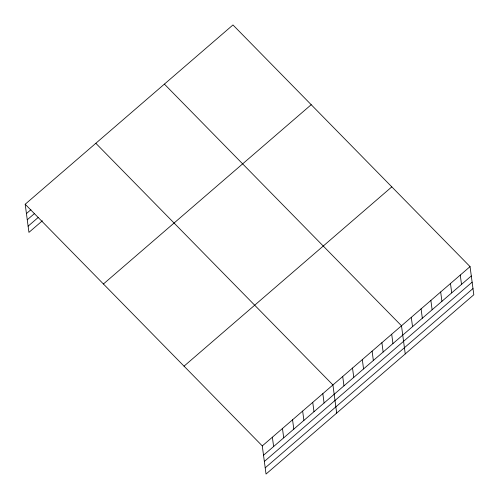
<?xml version="1.0" encoding="UTF-8"?>
<svg xmlns="http://www.w3.org/2000/svg" width="499" height="499" viewBox="0 0 499 499"><rect width="100%" height="100%" fill="white"/><g stroke="black" fill="none" stroke-linecap="round" stroke-linejoin="round"><path stroke-width="0.75" d="M25.187 204.241L232.964 24.95L470.058 266.622L473.813 294.759L266.036 474.05L262.281 445.913L25.187 204.241L28.942 232.378L42.396 220.77M26.428 213.572L30.913 209.705M27.258 219.778L34.55 213.491M28.112 226.172L38.205 217.464M103.424 283.987L311.208 104.703M184.037 366.16L391.821 186.869M262.281 445.913L470.058 266.622M263.528 455.244L471.306 275.953M264.351 461.45L472.135 282.16M265.206 467.844L472.99 288.553M164.396 84.113L401.495 325.785L405.25 353.928M95.833 143.282L332.927 384.954L336.682 413.091M460.265 275.074L461.513 284.405M450.472 283.526L451.714 292.863M440.673 291.977L441.921 301.315M430.88 300.429L432.122 309.767M421.081 308.881L422.329 318.219M411.288 317.333L412.536 326.67M391.696 334.236L392.944 343.574M381.903 342.688L383.145 352.026M372.104 351.14L373.352 360.478M362.311 359.598L363.559 368.929M352.519 368.05L353.76 377.381M342.719 376.502L343.967 385.833M322.834 393.661L324.082 402.992M312.742 402.369L313.99 411.7M302.65 411.076L303.897 420.414M292.557 419.784L293.805 429.121M282.465 428.491L283.713 437.829M272.373 437.199L273.62 446.536"/></g></svg>
